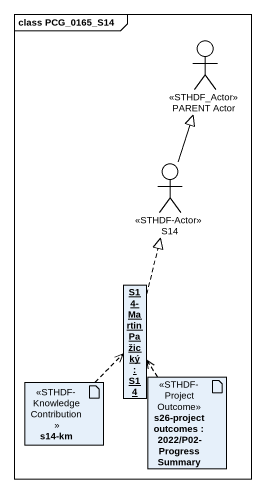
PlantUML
@startuml
mainframe class PCG_0165_S14
allowmixing
hide circle
hide empty members
actor "PARENT Actor" as PARENT_Actor <<STHDF_Actor>>
actor S14 <<STHDF-Actor>>
object "S14-Martin Pažický : S14" as S14_Martin_Pažický
artifact "s14-km" as s14_km <<STHDF-KnowledgeContribution>>
artifact "s26-project outcomes : 2022/P02-Progress Summary" as s26_project_outcomes <<STHDF-ProjectOutcome>>
S14 -up-|> PARENT_Actor
S14_Martin_Pažický .up.|> S14
s14_km .up.> S14_Martin_Pažický
s26_project_outcomes .up.> S14_Martin_Pažický
@enduml
